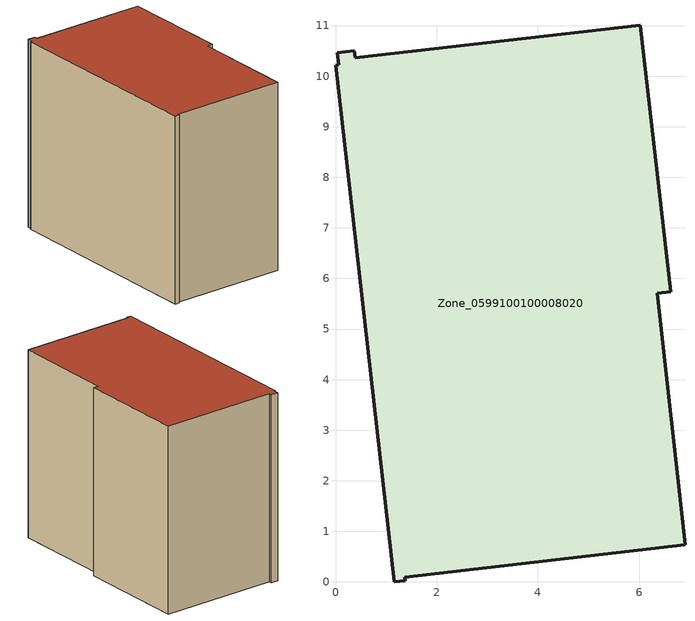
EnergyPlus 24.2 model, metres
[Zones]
Zone_0599100100008020
 floor ground (C_G): 0.06,10.22 0.03,10.46 0.37,10.5 0.39,10.36 6.03,11.01 6.63,5.74 6.36,5.71 6.91,0.74 1.37,0.1 1.38,0.02 1.17,0 0,10.21 z0
 wall outside (C_F): 1.17,0 1.38,0.02 1.37,0.1 6.91,0.74 6.36,5.71 6.63,5.74 6.03,11.01 0.39,10.36 0.37,10.5 0.03,10.46 0.06,10.22 0,10.21 1.17,0 z0:9.05
 roof outside (C_R): 0.03,10.46 0.06,10.22 0,10.21 1.17,0 1.38,0.02 1.37,0.1 6.91,0.74 6.36,5.71 6.63,5.74 6.03,11.01 0.39,10.36 0.37,10.5 z9.05
[BUILDING]
Pand.0599100100008020: North Axis=0; Terrain=City; Loads Convergence Tolerance Value=0.04; Temperature Convergence Tolerance Value=0.4; Solar Distribution=FullExterior; Maximum Number of Warmup Days=25; Minimum Number of Warmup Days=1
[Site:Location]
Rotterdam.The.Hague.AP_ZH_NLD Design_Conditions: Latitude=51.96; Longitude=4.45; Time Zone=1; Elevation=-4.5
[SITE:GROUNDTEMPERATURE:BUILDINGSURFACE]
18, 18, 18, 18, 18, 18, 18, 18, 18, 18, 18, 18
[MATERIAL] Thermal Absorptance=0.9; Solar Absorptance=0.7; Visible Absorptance=0.7
Name | Roughness | Thickness | Conductivity | Density | Specific Heat
G.TC.2015-2018 | MediumSmooth | 0.15 | 0.0428571 | 540 | 1210
F.TC.2015-2018 | Rough | 0.3 | 0.0666667 | 1920 | 840
R.TC.2015-2018 | MediumRough | 0.2 | 0.0333333 | 1500 | 1000
[CONSTRUCTION]
C_G: G.TC.2015-2018
C_F: F.TC.2015-2018
C_R: R.TC.2015-2018
[ZONE]
Zone_0599100100008020: Type=1; Multiplier=1; Ceiling Height=Autocalculate; Volume=Autocalculate; Floor Area=autocalculate; Part of Total Floor Area=Yes
[ZONEINFILTRATION:DESIGNFLOWRATE]
Infil_Zone_0599100100008020: Zone or ZoneList or Space or SpaceList=Zone_0599100100008020; Schedule=AlwaysOn; Design Flow Rate Calculation Method=Flow/Area; Flow Rate per Floor Area=0.0015; Constant Term Coefficient=1; Temperature Term Coefficient=0; Velocity Term Coefficient=0; Velocity Squared Term Coefficient=0
[HVACTEMPLATE:ZONE:IDEALLOADSAIRSYSTEM]
Zone_0599100100008020: Maximum Heating Supply Air Temperature=50; Minimum Cooling Supply Air Temperature=13; Maximum Heating Supply Air Humidity Ratio=0.0156; Minimum Cooling Supply Air Humidity Ratio=0.0077; Heating Limit=NoLimit; Cooling Limit=NoLimit; Dehumidification Control Type=ConstantSensibleHeatRatio; Cooling Sensible Heat Ratio=0.7; Dehumidification Setpoint=60; Humidification Control Type=None; Humidification Setpoint=30; Outdoor Air Method=None; Outdoor Air Flow Rate per Person=0.00944; Outdoor Air Flow Rate per Zone Floor Area=0; Outdoor Air Flow Rate per Zone=0; Demand Controlled Ventilation Type=None; Outdoor Air Economizer Type=NoEconomizer; Heat Recovery Type=None; Sensible Heat Recovery Effectiveness=0.7; Latent Heat Recovery Effectiveness=0.65
[ZONECONTROL:THERMOSTAT]
ThermostatControl_Zone_0599100100008020: Zone or ZoneList=Zone_0599100100008020; Control Type Schedule=DualSetpointControlType; Control 1=Thermostat_Zone_0599100100008020; Temperature Difference Between Cutout And Setpoint=0
[THERMOSTATSETPOINT:DUALSETPOINT]
Thermostat_Zone_0599100100008020: Heating Setpoint Temperature Schedule=HeatingSetpoint_Zone_0599100100008020; Cooling Setpoint Temperature Schedule=CoolingSetpoint_Zone_0599100100008020
[SCHEDULE:COMPACT]
HeatingSetpoint_Zone_0599100100008020: Through: 12/31, For: AllDays, Until: 24:00, 21
CoolingSetpoint_Zone_0599100100008020: Through: 12/31, For: AllDays, Until: 24:00, 24
DualSetpointControlType: Through: 12/31, For: AllDays, Until: 24:00, 4
AlwaysOn: Through: 12/31, For: AllDays, Until: 24:00, 1
